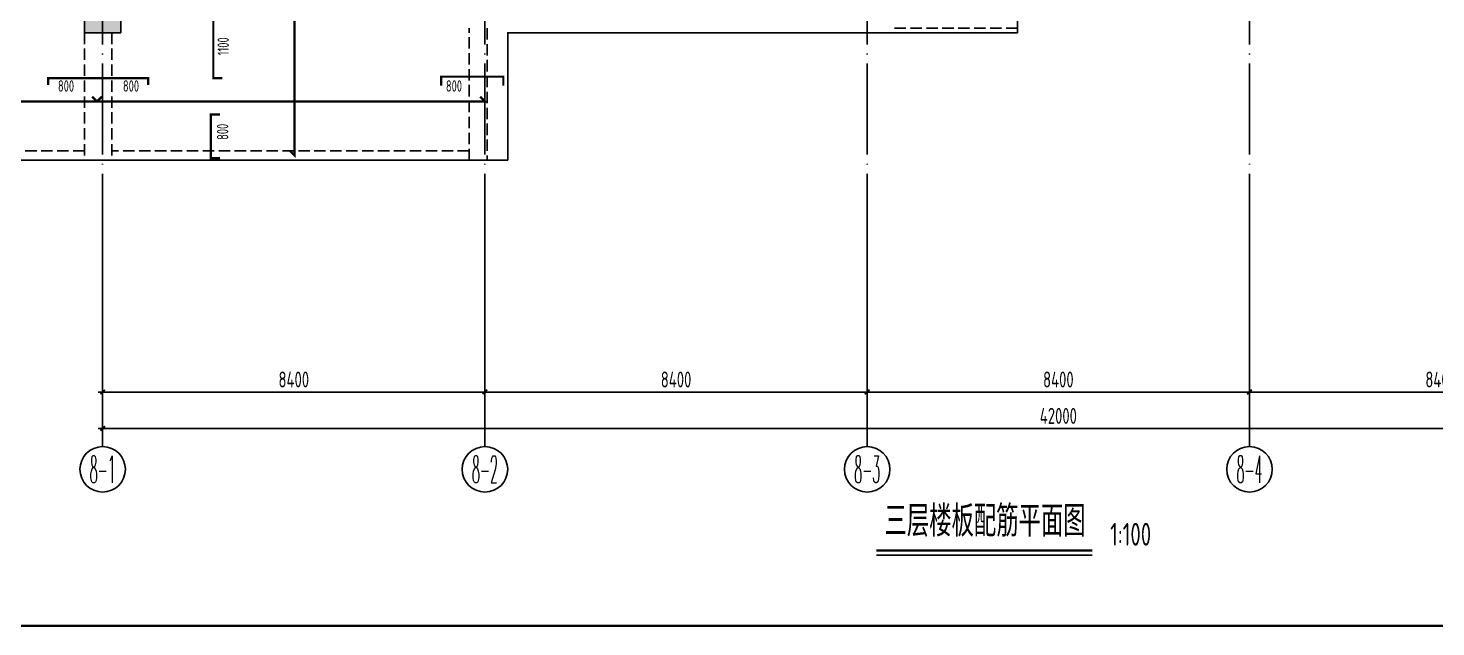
# Model space of a CAD drawing. Extents: x -765033 to 1614171, y -1073 to 729564.
# Drawn here: x 1315917 to 1346849, y 105237 to 118400 of the extents above; entities that cross this region are included whole.
import ezdxf
from ezdxf.enums import TextEntityAlignment as Align

# ---------------------------------------------------------------- set-up
doc = ezdxf.new("R2010")
doc.units = 0
doc.header["$LTSCALE"] = 1000
doc.header["$MEASUREMENT"] = 0
for name, pattern in [('109-34 轴网$0$L1$0$$AUDIT_BAD_LTYPE1', [0]), ('DASH', [0.35, 0.25, -0.1]), ('DOTE', [2.42, 2, -0.2, 0.02, -0.2])]:
    doc.linetypes.add(name, pattern=pattern)
doc.layers.get('Defpoints').update_dxf_attribs({"color": 167})
for name, color, linetype in [('a-dote', 14, 'DOTE'), ('a-dote-dim', 3, 'Continuous'), ('A-TECH_结构', 21, 'Continuous'), ('s-beam', 4, 'DASH'), ('s-colu', 40, 'Continuous'), ('s-colu-hatc', 16, 'Continuous'), ('s-dim', 3, 'Continuous'), ('s-dote-text', 7, 'Continuous'), ('s-num', 90, 'Continuous'), ('楼板正筋钢筋', 1, 'Continuous'), ('楼板负筋钢筋', 1, 'Continuous'), ('结-尺寸标注', 3, 'Continuous')]:
    doc.layers.add(name, color=color, linetype=linetype)
doc.layers.add('楼板负筋标注', color=3, linetype='Continuous', lineweight=18)
doc.styles.add('TSSD_Axis', font='Complex.shx', dxfattribs={"width": 0.7, "bigfont": 'hztxt.shx'})
doc.styles.add('TSSD_Dimension', font='tssdeng.shx', dxfattribs={"width": 0.7, "bigfont": 'Hztxt.shx'})
doc.styles.add('TSSD_NORM', font='tssdeng.shx', dxfattribs={"bigfont": 'hztxt.shx'})
doc.styles.add('样式 1', font='yjkeng.shx', dxfattribs={"width": 0.7, "bigfont": 'yjkchn.shx'})
doc.styles.add('黑体', font='', dxfattribs={"width": 0.6})
doc.styles.get('黑体').set_extended_font_data('SimSun')
doc.dimstyles.new('TSSD_100_100', dxfattribs={"dimtxt": 300, "dimasz": 100, "dimexe": 100, "dimexo": 250, "dimgap": 100, "dimtad": 1, "dimdec": 0, "dimzin": 0, "dimdsep": 46, "dimtxsty": 'TSSD_Dimension', "dimblk": 'ARCHTICK', "dimblk1": 'ARCHTICK', "dimblk2": 'ARCHTICK', "dimcen": 0, "dimdle": 100, "dimclrt": 7, "dimadec": 0, "dimazin": 0, "dimtfac": 1, "dimtdec": 0, "dimtix": 1, "dimtmove": 2, "dimatfit": 3, "dimfxl": 1, "dimtolj": 1, "dimtzin": 0, "dimarcsym": 0})

# ---------------------------------------------------------------- blocks, each defined once
blk = doc.blocks.new('图框-A1')
at = {"const_width": 0.5}
blk.add_lwpolyline([(766, 584), (25, 584), (25, 10), (766, 10)], close=True, dxfattribs=at)
blk = doc.blocks.new('_ArchTick')
at = {"color": 0, "linetype": 'ByBlock', "const_width": 0.4}
blk.add_lwpolyline([(-0.5, -0.5), (0.5, 0.5)], dxfattribs=at)
blk = doc.blocks.new('*D1017')
at = {"layer": 'Defpoints', "color": 0, "transparency": 16777216}
for p in [(25200, -6200), (33600, -6200), (25200, -8400)]:
    blk.add_point(p, dxfattribs=at)
at = {"layer": 's-dim', "color": 0, "lineweight": -2, "transparency": 16777216}
for p, q in [((25200, -6450), (25200, -8500)), ((33600, -6450), (33600, -8500)), ((33700, -8400), (25100, -8400))]:
    blk.add_line(p, q, dxfattribs=at)
at = {"layer": 's-dim', "color": 0, "lineweight": -2, "transparency": 16777216, "xscale": 100, "yscale": 100, "zscale": 100, "rotation": 180}
blk.add_blockref('_ArchTick', (25200, -8400), dxfattribs=at)
at = {"layer": 's-dim', "color": 0, "lineweight": -2, "transparency": 16777216, "xscale": 100, "yscale": 100, "zscale": 100}
blk.add_blockref('_ArchTick', (33600, -8400), dxfattribs=at)
at = {"layer": 's-dim', "color": 7, "transparency": 16777216, "insert": (29400, -8125), "char_height": 350, "attachment_point": 5, "style": 'TSSD_Dimension'}
blk.add_mtext('\\A1;8400', dxfattribs=at)
blk = doc.blocks.new('*D1018')
at = {"layer": 'Defpoints', "color": 0, "transparency": 16777216}
for p in [(16800, -6200), (25200, -6200), (16800, -8400)]:
    blk.add_point(p, dxfattribs=at)
at = {"layer": 's-dim', "color": 0, "lineweight": -2, "transparency": 16777216}
for p, q in [((16800, -6450), (16800, -8500)), ((25200, -6450), (25200, -8500)), ((25300, -8400), (16700, -8400))]:
    blk.add_line(p, q, dxfattribs=at)
at = {"layer": 's-dim', "color": 0, "lineweight": -2, "transparency": 16777216, "xscale": 100, "yscale": 100, "zscale": 100, "rotation": 180}
blk.add_blockref('_ArchTick', (16800, -8400), dxfattribs=at)
at = {"layer": 's-dim', "color": 0, "lineweight": -2, "transparency": 16777216, "xscale": 100, "yscale": 100, "zscale": 100}
blk.add_blockref('_ArchTick', (25200, -8400), dxfattribs=at)
at = {"layer": 's-dim', "color": 7, "transparency": 16777216, "insert": (21000, -8125), "char_height": 350, "attachment_point": 5, "style": 'TSSD_Dimension'}
blk.add_mtext('\\A1;8400', dxfattribs=at)
blk = doc.blocks.new('*D1019')
at = {"layer": 'Defpoints', "color": 0, "transparency": 16777216}
for p in [(8400, -6200), (16800, -6200), (8400, -8400)]:
    blk.add_point(p, dxfattribs=at)
at = {"layer": 's-dim', "color": 0, "lineweight": -2, "transparency": 16777216}
for p, q in [((8400, -6450), (8400, -8500)), ((16800, -6450), (16800, -8500)), ((16900, -8400), (8300, -8400))]:
    blk.add_line(p, q, dxfattribs=at)
at = {"layer": 's-dim', "color": 0, "lineweight": -2, "transparency": 16777216, "xscale": 100, "yscale": 100, "zscale": 100, "rotation": 180}
blk.add_blockref('_ArchTick', (8400, -8400), dxfattribs=at)
at = {"layer": 's-dim', "color": 0, "lineweight": -2, "transparency": 16777216, "xscale": 100, "yscale": 100, "zscale": 100}
blk.add_blockref('_ArchTick', (16800, -8400), dxfattribs=at)
at = {"layer": 's-dim', "color": 7, "transparency": 16777216, "insert": (12600, -8125), "char_height": 350, "attachment_point": 5, "style": 'TSSD_Dimension'}
blk.add_mtext('\\A1;8400', dxfattribs=at)
blk = doc.blocks.new('*D1020')
at = {"layer": 'Defpoints', "color": 0, "transparency": 16777216}
for p in [(0, -6200), (8400, -6200), (0, -8400)]:
    blk.add_point(p, dxfattribs=at)
at = {"layer": 's-dim', "color": 0, "lineweight": -2, "transparency": 16777216}
for p, q in [((0, -6450), (0, -8500)), ((8400, -6450), (8400, -8500)), ((8500, -8400), (-100, -8400))]:
    blk.add_line(p, q, dxfattribs=at)
at = {"layer": 's-dim', "color": 0, "lineweight": -2, "transparency": 16777216, "xscale": 100, "yscale": 100, "zscale": 100, "rotation": 180}
blk.add_blockref('_ArchTick', (0, -8400), dxfattribs=at)
at = {"layer": 's-dim', "color": 0, "lineweight": -2, "transparency": 16777216, "xscale": 100, "yscale": 100, "zscale": 100}
blk.add_blockref('_ArchTick', (8400, -8400), dxfattribs=at)
at = {"layer": 's-dim', "color": 7, "transparency": 16777216, "insert": (4200, -8125), "char_height": 350, "attachment_point": 5, "style": 'TSSD_Dimension'}
blk.add_mtext('\\A1;8400', dxfattribs=at)
blk = doc.blocks.new('*D1037')
at = {"layer": 'a-dote-dim', "color": 0, "lineweight": -2, "transparency": 16777216}
for p, q in [((0, -5650), (0, -9300)), ((42000, -5650), (42000, -9300)), ((-100, -9200), (42100, -9200))]:
    blk.add_line(p, q, dxfattribs=at)
at = {"layer": 'Defpoints', "color": 0, "transparency": 16777216}
for p in [(0, -5400), (42000, -5400), (42000, -9200)]:
    blk.add_point(p, dxfattribs=at)
at = {"layer": 'a-dote-dim', "color": 0, "lineweight": -2, "transparency": 16777216, "xscale": 100, "yscale": 100, "zscale": 100, "rotation": 180}
blk.add_blockref('_ArchTick', (0, -9200), dxfattribs=at)
at = {"layer": 'a-dote-dim', "color": 0, "lineweight": -2, "transparency": 16777216, "xscale": 100, "yscale": 100, "zscale": 100}
blk.add_blockref('_ArchTick', (42000, -9200), dxfattribs=at)
at = {"layer": 'a-dote-dim', "color": 7, "transparency": 16777216, "insert": (21000, -8925), "char_height": 350, "attachment_point": 5, "style": 'TSSD_Dimension'}
blk.add_mtext('\\A1;42000', dxfattribs=at)
blk = doc.blocks.new('ts_axno')
at = {"color": 0, "linetype": 'ByBlock', "lineweight": -2}
blk.add_circle((0, 0), 0.5, dxfattribs=at)
at = {"color": 0, "linetype": 'ByBlock', "lineweight": -2, "style": 'TSSD_Axis', "width": 0.7}
blk.add_attdef('A', text='', height=0.6, dxfattribs=at).set_placement((0, 0), align=Align.MIDDLE_CENTER)
blk = doc.blocks.new('A$C45ED3BFD')
at = {"layer": 'a-dote'}
for p, q in [((8400, -5600), (8400, 37800)), ((16800, -5600), (16800, 37800)), ((25200, -5600), (25200, 37800)), ((0, -5600), (0, 37000))]:
    blk.add_line(p, q, dxfattribs=at)
at = {"layer": 's-dote-text'}
for p, q in [((0, -5600), (0, -9600)), ((8400, -5600), (8400, -9600)), ((16800, -5600), (16800, -9600)), ((25200, -5600), (25200, -9600))]:
    blk.add_line(p, q, dxfattribs=at)
ref = blk.add_blockref('ts_axno', (0, -10100), dxfattribs=dict(at, xscale=1000, yscale=1000, zscale=1000))
ref.add_attrib('1', '8-1', dxfattribs={"height": 600, "rotation": 360, "style": 'TSSD_Axis', "width": 0.333333}).set_placement((0, -10100), align=Align.MIDDLE_CENTER)
ref = blk.add_blockref('ts_axno', (8400, -10100), dxfattribs=dict(at, xscale=1000, yscale=1000, zscale=1000))
ref.add_attrib('2', '8-2', dxfattribs={"height": 600, "rotation": 360, "style": 'TSSD_Axis', "width": 0.333333}).set_placement((8400, -10100), align=Align.MIDDLE_CENTER)
ref = blk.add_blockref('ts_axno', (16800, -10100), dxfattribs=dict(at, xscale=1000, yscale=1000, zscale=1000))
ref.add_attrib('3', '8-3', dxfattribs={"height": 600, "rotation": 360, "style": 'TSSD_Axis', "width": 0.333333}).set_placement((16800, -10100), align=Align.MIDDLE_CENTER)
ref = blk.add_blockref('ts_axno', (25200, -10100), dxfattribs=dict(at, xscale=1000, yscale=1000, zscale=1000))
ref.add_attrib('4', '8-4', dxfattribs={"height": 600, "rotation": 360, "style": 'TSSD_Axis', "width": 0.333333}).set_placement((25200, -10100), align=Align.MIDDLE_CENTER)
at = {"layer": 'a-dote-dim'}
dim = blk.add_linear_dim(base=(42000, -9200), p1=(0, -5400), p2=(42000, -5400), angle=180, dimstyle='TSSD_100_100', dxfattribs=at)
dim.commit()
dim.dimension.update_dxf_attribs({"geometry": '*D1037', "text_midpoint": (21000, -8925)})
at = {"layer": 's-dim'}
for base, p1, p2, picture, middle in [((0, -8400), (8400, -6200), (0, -6200), '*D1020', (4200, -8125)), ((8400, -8400), (16800, -6200), (8400, -6200), '*D1019', (12600, -8125)), ((16800, -8400), (25200, -6200), (16800, -6200), '*D1018', (21000, -8125)), ((25200, -8400), (33600, -6200), (25200, -6200), '*D1017', (29400, -8125))]:
    dim = blk.add_linear_dim(base=base, p1=p1, p2=p2, dimstyle='TSSD_100_100', dxfattribs=at)
    dim.commit()
    dim.dimension.update_dxf_attribs({"geometry": picture, "text_midpoint": middle})

msp = doc.modelspace()

# ---------------------------------------------------------------- hatches: boundary and pattern name
at = {"layer": 's-colu-hatc'}
h = msp.add_hatch(color=256, dxfattribs=at)
h.dxf.hatch_style = 1
h.paths.add_polyline_path([(1317953.9, 118300), (1317153.9, 118300), (1317153.9, 119300), (1317953.9, 119300)])

# ---------------------------------------------------------------- linework, layer by layer
at = {"layer": 'A-TECH_结构'}
msp.add_lwpolyline([(1362853.9, 132300), (1350653.9, 132300), (1350653.9, 135100), (1344653.9, 135100), (1344653.9, 130900), (1337653.9, 130900), (1337653.9, 118300), (1326453.9, 118300), (1326453.9, 115500), (1312853.9, 115500), (1312853.9, 136100), (1314253.9, 136100), (1314253.9, 147300), (1325453.9, 147300), (1325453.9, 148700), (1331053.9, 148700), (1331053.9, 155700), (1342253.9, 155700), (1342253.8, 157099.9), (1360053.9, 157100), (1360053.9, 147300), (1362854, 147299.9), (1362853.9, 132300)], dxfattribs=at)
at = {"layer": 's-beam'}
for p, q in [((1317153.9, 118300), (1317153.9, 115500)), ((1317753.9, 118300), (1317753.9, 115500)), ((1325603.9, 115500), (1325603.9, 118400)), ((1326003.9, 118400), (1326003.9, 115500)), ((1337653.9, 118400), (1334853.9, 118400)), ((1317153.9, 115700), (1313053.9, 115700)), ((1325603.9, 115700), (1317753.9, 115700)), ((1325953.9, 115500), (1312853.9, 115500))]:
    msp.add_line(p, q, dxfattribs=at)
at = {"layer": 's-colu'}
msp.add_lwpolyline([(1317953.9, 118300), (1317153.9, 118300), (1317153.9, 119300), (1317953.9, 119300)], close=True, dxfattribs=at)
at = {"layer": 's-num', "const_width": 50}
msp.add_lwpolyline([(1339300.1, 106914.4), (1334555.4, 106914.4)], dxfattribs=at)
at = {"layer": 's-num'}
msp.add_lwpolyline([(1339300.1, 106814.4), (1334555.4, 106814.4)], dxfattribs=at)
at = {"layer": '楼板正筋钢筋', "const_width": 50}
for points in [[(1321662.5, 118593.9), (1321768.6, 118700), (1321768.6, 115600), (1321662.5, 115706.1)], [(1317323.3, 116892.8), (1317429.4, 116786.7), (1312953.9, 116786.7), (1313060, 116892.8)], [(1325847.8, 116892.8), (1325953.9, 116786.7), (1317429.4, 116786.7), (1317535.4, 116892.8)]]:
    msp.add_lwpolyline(points, dxfattribs=at)
at = {"layer": '楼板负筋钢筋', "const_width": 50}
for points in [[(1320185.6, 120100), (1319985.6, 120100), (1319985.6, 117300), (1320185.6, 117300)], [(1316353.9, 117150), (1316353.9, 117300), (1318553.9, 117300), (1318553.9, 117150)], [(1326358.2, 117133.5), (1326358.2, 117333.5), (1324993.9, 117333.5), (1324993.9, 117133.5)], [(1320131.7, 116500), (1319931.7, 116500), (1319931.7, 115540), (1320131.7, 115540)]]:
    msp.add_lwpolyline(points, dxfattribs=at)

# ---------------------------------------------------------------- block references
at = {"xscale": 100, "yscale": 100, "zscale": 100}
msp.add_blockref('图框-A1', (1300394.7, 104261.6), dxfattribs=at)
at = {"layer": 's-dim', "linetype": '109-34 轴网$0$L1$0$$AUDIT_BAD_LTYPE1'}
msp.add_blockref('A$C45ED3BFD', (1317553.9, 118800), dxfattribs=at)

# ---------------------------------------------------------------- texts
at = {"layer": '楼板负筋标注', "linetype": 'Continuous', "style": '样式 1', "width": 0.7}
for s, rotation, p in [('1100', 90, (1320077.5, 118000)), ('800', 0.00001, (1316748.6, 117253.5)), ('800', 0.00001, (1318176.5, 117253.5)), ('800', 0.00001, (1325273.4, 117253.5)), ('800', 90, (1320064.6, 116119.9))]:
    msp.add_text(s, height=250, rotation=rotation, dxfattribs=at).set_placement(p, align=Align.TOP_CENTER)
at = {"layer": '结-尺寸标注', "style": '黑体', "width": 0.6}
msp.add_text('三层楼板配筋平面图', height=600, dxfattribs=at).set_placement((1336943.2, 107106.5), align=Align.BOTTOM_CENTER)
at = {"layer": '结-尺寸标注', "style": 'TSSD_NORM', "width": 0.7}
msp.add_text('1:100', height=500, dxfattribs=at).set_placement((1339693.3, 106872.3), align=Align.BOTTOM_LEFT)

doc.saveas('drawing.dxf')
